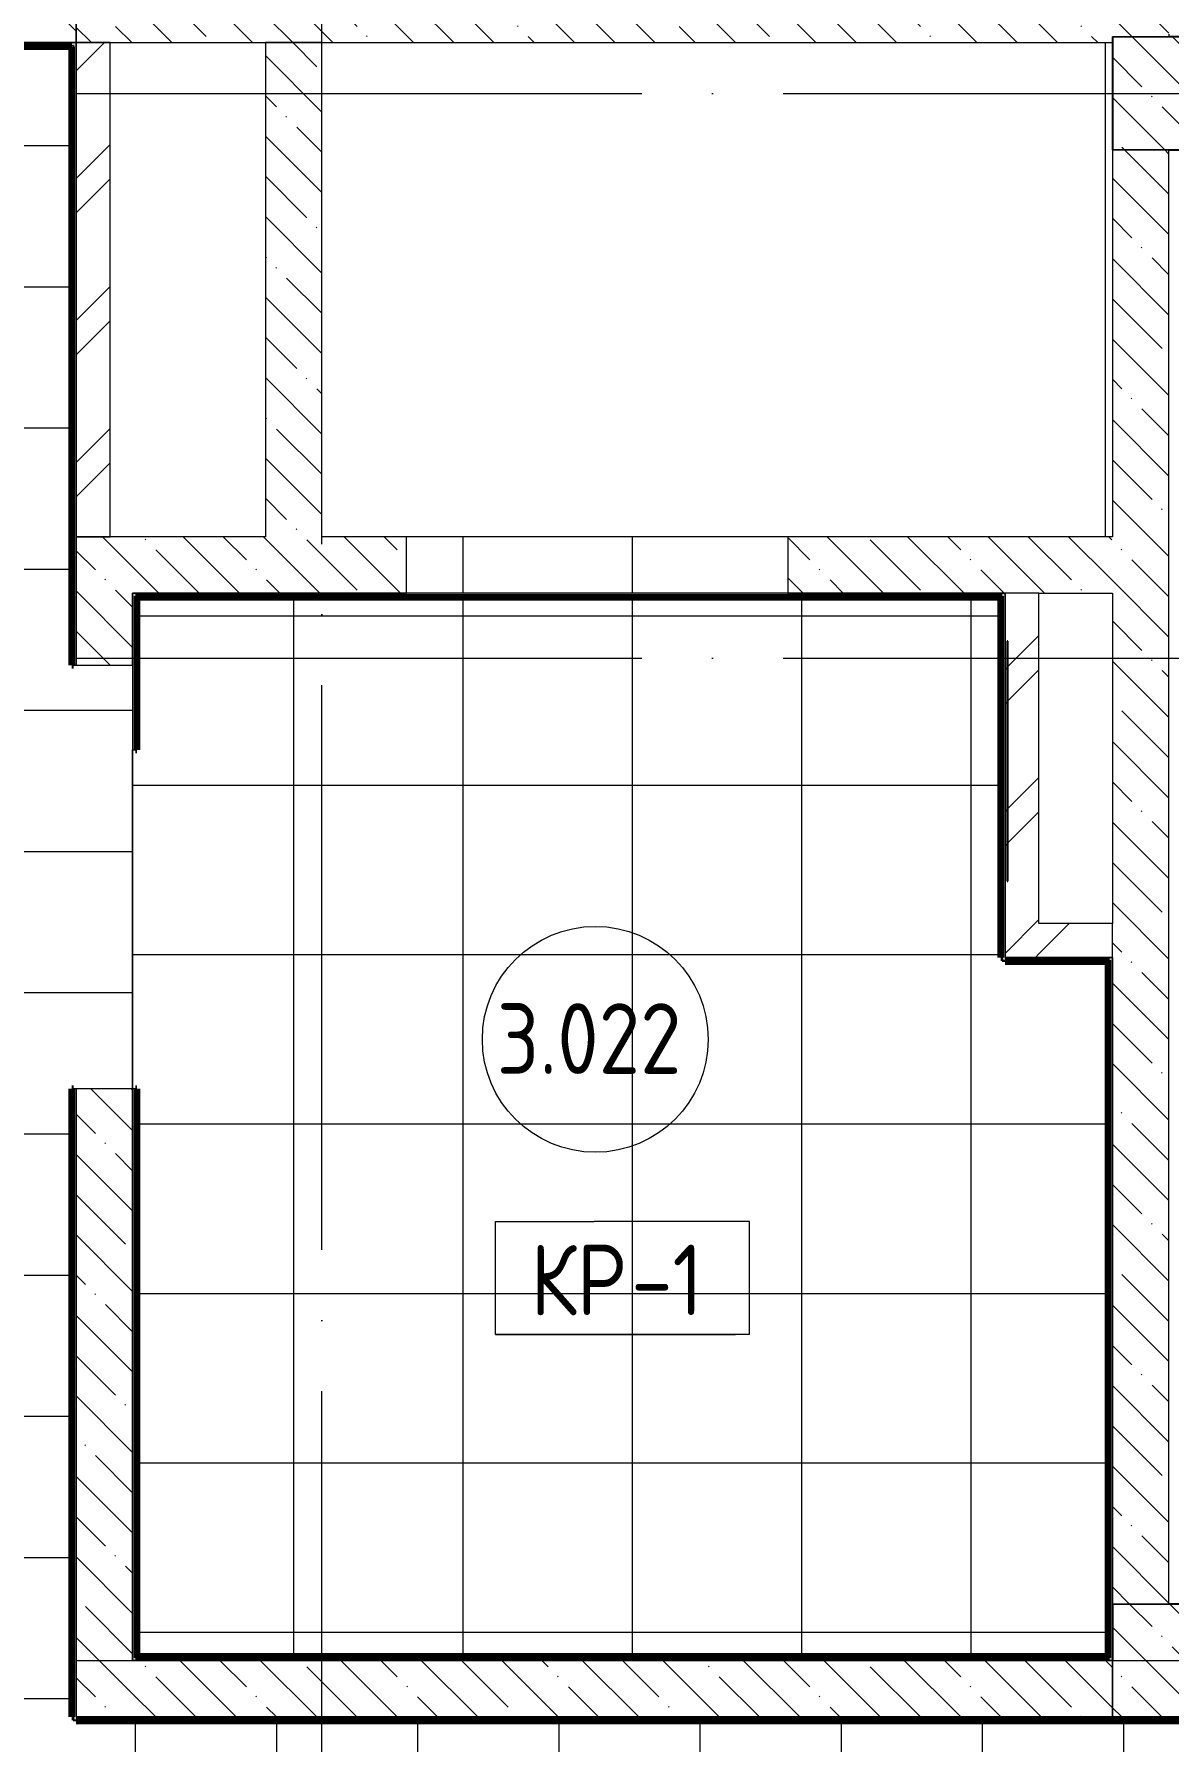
# Model space of a CAD drawing. Header units: millimetres. Extents: x 97 to 215964, y -4577 to 60645.
# Drawn here: x 132579 to 136598, y 39687 to 45735 of the extents above; entities that cross this region are included whole.
import ezdxf

# ---------------------------------------------------------------- set-up
doc = ezdxf.new("R2010")
doc.units = ezdxf.units.MM
doc.linetypes.add('ADSK_Линия сетки', pattern=[2500, 2000, -250, 0, -250])
for name, color, linetype, lineweight in [('A-AREA-____-IDEN', 2, 'Continuous', 20), ('A-FLOR-____-IDEN', 11, 'Continuous', 20), ('A-FLOR-____-OTLN', 192, 'Continuous', 9), ('A-FLOR-____-PATT', 8, 'Continuous', 9), ('A-GENM-____-MCUT', 13, 'Continuous', 9), ('A-GENM-____-OTLN', 13, 'Continuous', 9), ('A-WALL-____-MCUT', 113, 'Continuous', 9), ('A-WALL-____-PATT', 111, 'Continuous', 9), ('A-WALL-FNSH-MCUT', 113, 'Continuous', 9), ('I-WALL-____-OTLN', 2, 'Continuous', 9), ('S-COLS-____-MCUT', 52, 'Continuous', 9), ('S-COLS-____-OTLN', 52, 'Continuous', 9), ('S-GRID-____-OTLN', 1, 'Continuous', 9)]:
    doc.layers.add(name, color=color, linetype=linetype, lineweight=lineweight)
doc.styles.add('GOST Common', font='GOST_Common.ttf', dxfattribs={"width": 0.9, "height": 250})
pattern_1 = [(135, (0, 0), (-142.5612, -142.5612), []), (135, (142.56, 0), (-142.5612, -142.5612), [252.016, -50.403, 3.353, -47.05])]
pattern_2 = [(45, (0, 0), (-251.4472, 251.4472), []), (45, (0, 381), (-251.4472, 251.4472), [])]

# ---------------------------------------------------------------- blocks, each defined once
blk = doc.blocks.new('ASML_АР_Отделка Люка - ВО Отделка люков_Грунтовка 0_Шпатлевка 0_Окраска 0_0-40363608-О_АИ_ПП_8_400_Целиком')
at = {"layer": 'A-GENM-____-MCUT', "color": 130, "lineweight": 25}
for p, q in [((425, 3), (-425, 3)), ((-425, 3), (-425, 0)), ((425, 0), (425, 3)), ((-425, 0), (425, 0))]:
    blk.add_line(p, q, dxfattribs=at)
blk = doc.blocks.new('0083_СОШ675_АР_R22_rvt-1-О_АИ_ПП_8_400_Целиком')
at = {"layer": 'A-WALL-____-PATT', "lineweight": 5}
h = blk.add_hatch(dxfattribs=at)
h.set_pattern_fill('FP_10', color=10, style=0, pattern_type=2)
h.set_pattern_definition([(135, (0, 0), (-141.42136, -141.42136), [])])
h.paths.add_polyline_path([(69500, 45705), (70430, 45705), (70430, 45905), (69500, 45905)])
h.paths.add_polyline_path([(73685.6, 45705), (73930, 45705), (73930, 45905), (73130, 45905), (73130, 45705)])
h = blk.add_hatch(dxfattribs=at)
h.set_pattern_fill('FP_8', color=10, style=0, pattern_type=2)
h.set_pattern_definition(pattern_1)
h.paths.add_polyline_path([(74314.5, 45705), (77600, 45705), (77600, 45905), (73930, 45905), (73930, 45705)])
h = blk.add_hatch(dxfattribs=at)
h.set_pattern_fill('FP_8', color=10, style=0, pattern_type=2)
h.set_pattern_definition(pattern_1)
h.paths.add_polyline_path([(77800, 40175), (77800, 45325), (77600, 45325), (77600, 40175), (77773.3, 40175)])
h.paths.add_polyline_path([(77600, 45725), (77800, 45725), (77800, 45905), (77600, 45905)])
h = blk.add_hatch(dxfattribs=at)
h.set_pattern_fill('FP_7', color=10, style=0, pattern_type=2)
h.set_pattern_definition(pattern_2)
h.paths.add_polyline_path([(74050, 43955), (74050, 45705), (73930, 45705), (73930, 43955)])
h = blk.add_hatch(dxfattribs=at)
h.set_pattern_fill('FP_8', color=10, style=0, pattern_type=2)
h.set_pattern_definition(pattern_1)
h.paths.add_polyline_path([(74800, 43955), (74800, 45705), (74600, 45705), (74600, 43955)])
h = blk.add_hatch(dxfattribs=at)
h.set_pattern_fill('FP_8', color=10, style=0, pattern_type=2)
h.set_pattern_definition(pattern_1)
h.paths.add_polyline_path([(74130, 39775), (74130, 42000), (73930, 42000), (73930, 39775)])
h.paths.add_polyline_path([(73930, 43500), (74130, 43500), (74130, 43955), (73930, 43955)])
h = blk.add_hatch(dxfattribs=at)
h.set_pattern_fill('FP_8', color=10, style=0, pattern_type=2)
h.set_pattern_definition(pattern_1)
h.paths.add_polyline_path([(77220, 43755), (77600, 43755), (77600, 43955), (76450, 43955), (76450, 43755)])
h.paths.add_polyline_path([(74943.4, 43755), (75100, 43755), (75100, 43955), (74130, 43955), (74130, 43755)])
h = blk.add_hatch(dxfattribs=at)
h.set_pattern_fill('FP_7', color=10, style=0, pattern_type=2)
h.set_pattern_definition(pattern_2)
h.paths.add_polyline_path([(77340, 42465), (77340, 43755), (77220, 43755), (77220, 42465)])
h.paths.add_polyline_path([(77230, 42735.5), (77227, 42735.5), (77227, 43585.5), (77230, 43585.5)])
h = blk.add_hatch(dxfattribs=at)
h.set_pattern_fill('FP_7', color=10, style=0, pattern_type=2)
h.set_pattern_definition(pattern_2)
h.paths.add_polyline_path([(77600, 42465), (77600, 42585), (77340, 42585), (77340, 42465), (77458.9, 42465)])
h = blk.add_hatch(dxfattribs=at)
h.set_pattern_fill('FP_8', color=10, style=0, pattern_type=2)
h.set_pattern_definition(pattern_1)
h.paths.add_polyline_path([(77600, 39775), (77600, 39975), (74130, 39975), (74130, 39775), (77458.9, 39775)])
at = {"layer": 'S-COLS-____-OTLN', "lineweight": 5}
h = blk.add_hatch(dxfattribs=at)
h.set_pattern_fill('FP_8', color=256, style=0, pattern_type=2)
h.set_pattern_definition(pattern_1)
h.paths.add_polyline_path([(77600, 45325), (78000, 45325), (78000, 45725), (77600, 45725), (77600, 45556.8)])
h = blk.add_hatch(dxfattribs=at)
h.set_pattern_fill('FP_8', color=256, style=0, pattern_type=2)
h.set_pattern_definition(pattern_1)
h.paths.add_polyline_path([(77600, 39775), (78000, 39775), (78000, 40175), (77600, 40175), (77600, 39975)])
at = {"layer": 'A-FLOR-____-OTLN', "color": 90}
blk.add_line((77575, 45705), (77575, 43955), dxfattribs=at)
at = {"layer": 'A-WALL-____-MCUT', "color": 50, "lineweight": 13}
for p, q in [((73930, 45905), (73930, 45705)), ((73930, 45705), (73930, 45905)), ((77600, 45705), (77600, 45725)), ((77800, 45735), (77800, 45725)), ((73130, 45705), (73930, 45705)), ((73930, 45705), (77600, 45705)), ((73930, 45705), (73930, 43955)), ((74050, 45705), (73930, 45705)), ((74050, 43955), (74050, 45705)), ((74800, 45705), (74600, 45705)), ((74600, 45705), (74600, 43955)), ((74800, 43955), (74800, 45705)), ((77600, 45325), (77600, 43955)), ((77800, 40175), (77800, 45325)), ((74130, 43955), (73930, 43955)), ((73930, 43955), (73930, 43500)), ((73930, 43955), (74050, 43955)), ((74600, 43955), (74130, 43955)), ((75100, 43955), (74800, 43955)), ((75100, 43755), (75100, 43955)), ((77600, 43955), (76450, 43955)), ((76450, 43955), (76450, 43755)), ((74130, 43500), (74130, 43755)), ((74130, 43755), (75100, 43755)), ((76450, 43755), (77220, 43755)), ((77220, 43755), (77220, 42465)), ((77340, 43755), (77600, 43755)), ((77340, 42585), (77340, 43755)), ((77600, 43755), (77600, 42585)), ((73930, 43500), (74130, 43500)), ((77600, 42585), (77340, 42585)), ((77220, 42465), (77340, 42465)), ((77340, 42465), (77600, 42465)), ((77600, 42465), (77600, 40175)), ((74130, 42000), (73930, 42000)), ((73930, 42000), (73930, 39775)), ((74130, 39975), (74130, 42000)), ((77600, 39975), (74130, 39975)), ((73930, 39775), (74130, 39775)), ((74130, 39775), (77600, 39775))]:
    blk.add_line(p, q, dxfattribs=at)
at = {"layer": 'A-WALL-____-MCUT', "color": 10, "lineweight": 5}
for p, q in [((77600, 45725), (77800, 45725)), ((77800, 45325), (77600, 45325)), ((77340, 43755), (77220, 43755)), ((77600, 42465), (77600, 42585)), ((77600, 40175), (77800, 40175)), ((77600, 39775), (77600, 39975))]:
    blk.add_line(p, q, dxfattribs=at)
at = {"layer": 'A-WALL-FNSH-MCUT', "color": 90}
blk.add_line((77800, 45725), (78000, 45725), dxfattribs=at)
at = {"layer": 'S-COLS-____-MCUT', "color": 130, "lineweight": 25}
for p, q in [((77600, 45725), (77600, 45325)), ((78000, 45725), (77800, 45725)), ((77800, 45325), (78000, 45325)), ((77600, 40175), (77600, 39975)), ((78000, 40175), (77800, 40175)), ((77600, 39775), (78000, 39775))]:
    blk.add_line(p, q, dxfattribs=at)
at = {"layer": 'S-COLS-____-OTLN', "color": 90}
for p, q in [((77800, 45725), (77600, 45725)), ((77600, 45325), (77800, 45325)), ((77800, 40175), (77600, 40175)), ((77600, 39975), (77600, 39775))]:
    blk.add_line(p, q, dxfattribs=at)
at = {"layer": 'A-GENM-____-OTLN', "color": 90, "lineweight": 9, "rotation": 89.99999999999905}
blk.add_blockref('ASML_АР_Отделка Люка - ВО Отделка люков_Грунтовка 0_Шпатлевка 0_Окраска 0_0-40363608-О_АИ_ПП_8_400_Целиком', (77230, 43160.5), dxfattribs=at)
blk = doc.blocks.new('ADSK_Марка_Перекрытие - Типоразмер_ADSK_Марка-158127-О_АИ_ПП_8_400_Целиком')
at = {"layer": 'A-FLOR-____-IDEN'}
for p, q in [((-4.5, 4), (-1, 4)), ((-4.5, 0), (-4.5, 4)), ((4.5, 4), (-1, 4)), ((4.5, 0), (4.5, 4)), ((4.5, 0), (-4.5, 0)), ((-4.5, 0), (4, 0))]:
    blk.add_line(p, q, dxfattribs=at)
blk = doc.blocks.new('ADSK_Марка_Помещение_ОдноЗначение - Номер-159740-О_АИ_ПП_8_400_Целиком')
at = {"layer": 'A-AREA-____-IDEN'}
blk.add_circle((0, 0), 4, dxfattribs=at)

msp = doc.modelspace()

# ---------------------------------------------------------------- hatches: boundary and pattern name
at = {"layer": 'A-FLOR-____-PATT'}
h = msp.add_hatch(dxfattribs=at)
h.set_pattern_fill('FP_201', color=256, style=0, pattern_type=2)
h.set_pattern_definition([(0, (147937.87, 40840), (0, 500), []), (90, (147937.87, 40840), (-500, 3e-14), [])])
h.paths.add_polyline_path([(155097.876681, 35775), (155097.887824, 35775.000586), (155097.887824, 35790.000586), (155283.007158, 35790.000586), (155283.007158, 36424.940333), (155288.007158, 36425.449211), (155288.007158, 36434.940333), (155298.007158, 36434.940333), (155298.007158, 36439.940333), (160077.887824, 36439.940333), (160077.887824, 36434.940333), (160087.887824, 36434.171102), (160087.887824, 36424.940333), (160092.887824, 36424.940333), (160092.887824, 36115), (160977.88841, 36115), (160977.88841, 35899.999414), (162617.866489, 35899.999414), (162617.88841, 36115), (163697.88841, 36115), (163697.88841, 36110), (163707.88841, 36110), (163707.88841, 36100), (163712.88841, 36099.481419), (163712.88841, 35990), (167307.88841, 35990), (167307.88841, 36180), (167312.88841, 36180), (167312.88841, 36190), (167322.88841, 36190), (167322.88841, 36195), (167652.888672, 36195), (167652.888672, 36915), (167707.912013, 36915), (167707.041137, 39615), (167652.888672, 39615), (167652.888672, 39675.023044), (167277.865903, 39675.023044), (167277.865903, 39760.023689), (163547.887824, 39760.023689), (163547.887824, 39775.023044), (158257.887824, 39775.000586), (158257.887824, 39760.023689), (157747.887824, 39760.023689), (157747.887824, 39775.023044), (152447.887824, 39775.023044), (152447.887824, 39760.023689), (151947.887824, 39760.023689), (151947.887824, 39775.023044), (146647.887824, 39775.023044), (146647.887824, 39760.023689), (146147.887824, 39760.023689), (146147.887824, 39775.023044), (140847.887824, 39775.000586), (140847.887824, 39760.023689), (132727.887824, 39760.023689), (132727.887824, 39765.023689), (132717.887824, 39765.023689), (132717.887824, 39775.023689), (132712.887824, 39775.023689), (132712.887824, 41999.999414), (132927.865903, 41999.999414), (132927.865903, 43499.999414), (132712.887824, 43499.999414), (132712.887824, 45690), (131927.887824, 45690), (131927.865903, 45905), (129227.887824, 45905), (129227.887824, 45690), (128487.887825, 45690), (128487.887825, 45372.391366), (128482.887825, 45372.391366), (128482.887825, 45362.391366), (128472.887825, 45362.391366), (128472.360842, 45357.391366), (128312.887824, 45357.391366), (128312.887824, 40190), (128497.887824, 40190), (128497.887824, 40185), (128507.887824, 40185), (128507.887824, 40175), (128512.887824, 40175), (128512.887824, 39775.000082), (128507.887824, 39775), (128507.887824, 39765), (128497.887824, 39765), (128497.865903, 39760), (128312.887824, 39760), (128312.887824, 35990), (128497.887824, 35990), (128497.887824, 35985), (128507.887824, 35985), (128507.887824, 35975), (128512.887824, 35974.169643), (128512.887824, 35880), (128797.887824, 35880), (128797.887824, 35865), (130197.887824, 35865), (130197.887824, 35880), (130472.887824, 35880), (130472.887824, 36174.998828), (130477.887824, 36175), (130477.887824, 36185), (130487.887824, 36185), (130487.887824, 36190), (132167.887824, 36190), (132167.887824, 36185), (132177.887824, 36185), (132177.887824, 36175), (132182.887824, 36175), (132182.887824, 35880), (132277.887824, 35880), (132277.887824, 35785), (133277.887824, 35785), (133277.887824, 35880), (133382.887824, 35880), (133382.887824, 35975), (133387.887824, 35975), (133387.887824, 35985), (133397.887824, 35985), (133397.887824, 35990), (133782.887824, 35990), (133782.887824, 36175), (133787.887824, 36175), (133787.887824, 36185), (133797.887824, 36185), (133797.887824, 36190), (135087.887824, 36190), (135087.887824, 36185), (135097.887824, 36185), (135097.887824, 36175), (135102.887824, 36175), (135102.887824, 35790), (135197.887824, 35790), (135197.887824, 35775), (137697.887824, 35775), (137697.887824, 35790), (137742.887824, 35790), (137742.887824, 36424.940333), (137747.887824, 36424.940333), (137747.887824, 36434.940333), (137757.887824, 36434.940333), (137757.887824, 36439.940333), (142617.887824, 36439.940333), (142617.887824, 36434.940333), (142627.887824, 36434.940333), (142627.887824, 36424.940736), (142632.887824, 36424.940936), (142632.887824, 35790), (142917.887824, 35790), (142917.887824, 35775), (144317.887824, 35775), (144317.887824, 35790), (144662.887824, 35790), (144662.887824, 36425.022443), (144667.887824, 36425.023044), (144667.887824, 36435.023044), (144677.887824, 36435.023044), (144677.887824, 36440.023044), (147647.887824, 36440.023044), (147647.88841, 36435.023044), (147657.88841, 36435.023044), (147657.88841, 36425.023044), (147662.88841, 36425.023044), (147662.88841, 35790), (147677.88841, 35790), (147677.88841, 35775), (149077.88841, 35775), (149077.88841, 35790), (149092.88841, 35790), (149092.88841, 36425.023044), (149097.88841, 36425.023044), (149097.88841, 36435.023044), (149107.88841, 36435.023044), (149107.88841, 36440.023044), (152467.887824, 36440.023044), (152467.887824, 36435.023044), (152477.887824, 36435.023044), (152477.887824, 36425.023044), (152482.887824, 36425.022605), (152482.887824, 35790.000586), (152597.887824, 35790.000586), (152597.894857, 35775), (153865.405598, 35775.000586)])
h = msp.add_hatch(dxfattribs=at)
h.set_pattern_fill('FP_164', color=256, style=0, pattern_type=2)
h.set_pattern_definition([(0, (134697.9, 41875), (0, 600), []), (90, (134697.9, 41875), (-600, 4e-14), [])])
h.paths.add_polyline_path([(133661.582189, 39990.017755), (136382.865903, 39990.017755), (136382.865903, 42450), (136017.865903, 42450), (136017.865903, 42455), (136007.865903, 42455), (136007.865903, 42465), (136002.865903, 42465), (136002.865903, 43740), (132942.887824, 43740), (132942.887824, 43199.999414), (132927.887824, 43199.999414), (132927.887824, 41999.999414), (132942.887824, 41999.999414), (132942.887824, 39990.017755), (133648.281965, 39990.017755)])
h.paths.add_polyline_path([(133897.895466, 43755), (135247.887824, 43755.004644), (135247.869947, 43955.004644), (133897.887824, 43955), (133897.887824, 43755)])
at = {"layer": 'A-WALL-____-PATT'}
h = msp.add_hatch(color=7, dxfattribs=at)
h.paths.add_polyline_path([(132717.887824, 45695), (132727.887824, 45695), (132727.887824, 45705), (131927.887824, 45705), (131927.887824, 45695), (132483.487886, 45695)])
h.paths.add_polyline_path([(128710.208289, 45695), (129227.887824, 45695), (129227.887824, 45705), (128472.887825, 45705), (128472.887825, 45695), (128482.887825, 45695)])
h = msp.add_hatch(color=7, dxfattribs=at)
h.paths.add_polyline_path([(132717.887824, 39765.023689), (132727.887824, 39765.023689), (132727.887824, 41999.999414), (132717.887824, 41999.999414), (132717.887824, 41160.179355)])
h.paths.add_polyline_path([(132717.887824, 43499.999414), (132727.887824, 43499.999414), (132727.887824, 45695), (132717.887824, 45695), (132717.887824, 45068.302741)])
for points in [[(136007.865903, 43745), (136017.865903, 43745), (136017.865903, 43755), (132927.887824, 43755), (132927.887824, 43745), (133741.247751, 43745)], [(136017.865903, 42455), (136017.865903, 43745), (136007.865903, 43745), (136007.865903, 42455)], [(136387.865903, 42455), (136397.865903, 42455), (136397.865903, 42465), (136017.865903, 42465), (136017.865903, 42455), (136256.767482, 42455)], [(136397.865903, 39975.017755), (136397.865903, 42455), (136387.865903, 42455), (136387.865903, 39975.017755)], [(136387.865903, 39975.017755), (136387.865903, 39985.017755), (132927.887824, 39985.017755), (132927.887824, 39975.017755), (136256.767482, 39975.017755)]]:
    msp.add_hatch(color=7, dxfattribs=at).paths.add_polyline_path(points)
h = msp.add_hatch(color=7, dxfattribs=at)
h.paths.add_polyline_path([(132937.887824, 39985.017755), (132937.887824, 41999.999414), (132927.887824, 41999.999414), (132927.887824, 39985.017755)])
h.paths.add_polyline_path([(132937.887824, 43199.999414), (132937.887824, 43745), (132927.887824, 43745), (132927.887824, 43199.999414)])
h = msp.add_hatch(color=7, dxfattribs=at)
h.paths.add_polyline_path([(167657.888672, 39765.023689), (167667.888672, 39765.023689), (167667.888672, 39775.023689), (163547.887824, 39775.023689), (163547.887824, 39765.023689), (167386.3287, 39765.023689)])
h.paths.add_polyline_path([(158257.887824, 39765.023689), (158257.887824, 39775.023689), (157747.887824, 39775.023689), (157747.887824, 39765.023689), (157953.120614, 39765.023689)])
h.paths.add_polyline_path([(151947.887824, 39765.023689), (152447.887824, 39765.023689), (152447.887824, 39775.023689), (151947.887824, 39775.023689)])
h.paths.add_polyline_path([(146647.887824, 39765.023689), (146647.887824, 39775.023689), (146147.887824, 39775.023689), (146147.887824, 39765.023689), (146633.281825, 39765.023689)])
h.paths.add_polyline_path([(140658.927011, 39765.023689), (140847.887824, 39765.023689), (140847.887824, 39775.023689), (132727.887824, 39775.023689), (132727.887824, 39765.023689), (140030.047079, 39765.023689)])

# ---------------------------------------------------------------- linework, layer by layer
at = {"layer": 'A-FLOR-____-OTLN'}
for p, q in [((135247.887824, 43955.004644), (133897.887824, 43955.004644)), ((132927.865903, 41999.999414), (132927.865903, 43199.999414)), ((132927.887824, 43199.999414), (132927.887824, 41999.999414))]:
    msp.add_line(p, q, dxfattribs=at)
at = {"layer": 'A-WALL-____-MCUT', "color": 7}
for p, q in [((132727.887824, 45705), (131927.887824, 45705)), ((131927.887824, 45695), (132717.887824, 45695)), ((132717.887824, 45695), (132717.887824, 43499.999414)), ((132727.887824, 43499.999414), (132727.887824, 45705)), ((136017.865903, 43755), (132927.887824, 43755)), ((132927.887824, 43755), (132927.887824, 43199.999414)), ((132937.887824, 43745), (136007.865903, 43745)), ((132937.887824, 43199.999414), (132937.887824, 43745)), ((136007.865903, 43745), (136007.865903, 42455)), ((136017.865903, 42465), (136017.865903, 43755)), ((132717.887824, 43499.999414), (132727.887824, 43499.999414)), ((132927.887824, 43199.999414), (132937.887824, 43199.999414)), ((136397.865903, 42465), (136017.865903, 42465)), ((136397.865903, 39975.017755), (136397.865903, 42465)), ((136007.865903, 42455), (136387.865903, 42455)), ((136387.865903, 42455), (136387.865903, 39985.017755)), ((132717.887824, 41999.999414), (132717.887824, 39765.023689)), ((132727.887824, 41999.999414), (132717.887824, 41999.999414)), ((132727.887824, 39775.023689), (132727.887824, 41999.999414)), ((132937.887824, 41999.999414), (132927.887824, 41999.999414)), ((132927.887824, 41999.999414), (132927.887824, 39975.017755)), ((132937.887824, 39985.017755), (132937.887824, 41999.999414)), ((136387.865903, 39985.017755), (132937.887824, 39985.017755)), ((132927.887824, 39975.017755), (136397.865903, 39975.017755)), ((132717.887824, 39765.023689), (140847.887824, 39765.023689)), ((140847.887824, 39775.023689), (132727.887824, 39775.023689))]:
    msp.add_line(p, q, dxfattribs=at)
at = {"layer": 'I-WALL-____-OTLN', "color": 5, "lineweight": 90}
for p, q in [((132712.887824, 45690), (131927.887824, 45690)), ((132712.887824, 43499.999414), (132712.887824, 45690)), ((132712.887824, 43499.999414), (132717.887824, 43499.999414)), ((132712.887824, 39775.023689), (132712.887824, 41999.999414)), ((132717.887824, 41999.999414), (132712.887824, 41999.999414)), ((132712.887824, 39775.023689), (132717.887824, 39775.023689)), ((132727.887824, 39765.023689), (132727.887824, 39760.023689)), ((140847.887824, 39760.023689), (132727.887824, 39760.023689))]:
    msp.add_line(p, q, dxfattribs=at)
at = {"layer": 'I-WALL-____-OTLN', "color": 94, "lineweight": 90}
for p, q in [((136007.865903, 43740), (132937.887824, 43740)), ((132942.887824, 43745.016234), (132942.887824, 43199.999414)), ((136002.865903, 42465), (136002.865903, 43745)), ((132937.887824, 43199.999414), (132942.887824, 43199.999414)), ((136002.865903, 42465), (136007.865903, 42465)), ((136017.865903, 42455), (136017.865903, 42450)), ((136387.865903, 42450), (136017.865903, 42450)), ((136382.865903, 39985.017755), (136382.865903, 42455.135135)), ((132942.887824, 41999.999414), (132937.887824, 41999.999414)), ((132942.887824, 41999.999414), (132942.887824, 39985.003262)), ((132937.887824, 39990.017755), (136387.886146, 39990.017755))]:
    msp.add_line(p, q, dxfattribs=at)
at = {"layer": 'S-GRID-____-OTLN', "linetype": 'ADSK_Линия сетки'}
for p, q in [((133597.887824, -3572.657751), (133597.887824, 60644.999414)), ((55228.336609, 45525.000586), (215146.441901, 45525.000586)), ((55228.336609, 43525.000586), (215146.441901, 43525.000586)), ((55228.336609, 39975.000586), (215146.441901, 39975.000586))]:
    msp.add_line(p, q, dxfattribs=at)

# ---------------------------------------------------------------- block references
at = {"color": 250, "lineweight": 5}
msp.add_blockref('0083_СОШ675_АР_R22_rvt-1-О_АИ_ПП_8_400_Целиком', (58797.887824, 0), dxfattribs=at)
at = {"layer": 'A-AREA-____-IDEN', "xscale": 99.99999999999993, "yscale": 99.99999999999993, "zscale": 99.99999999999993}
msp.add_blockref('ADSK_Марка_Помещение_ОдноЗначение - Номер-159740-О_АИ_ПП_8_400_Целиком', (134566.454373, 42174.995946), dxfattribs=at)
at = {"layer": 'A-FLOR-____-IDEN', "xscale": 99.99999999999993, "yscale": 99.99999999999993, "zscale": 99.99999999999993}
msp.add_blockref('ADSK_Марка_Перекрытие - Типоразмер_ADSK_Марка-158127-О_АИ_ПП_8_400_Целиком', (134662.854942, 41130.074729), dxfattribs=at)

# ---------------------------------------------------------------- texts
at = {"layer": 'A-AREA-____-IDEN', "lineweight": 9, "insert": (134217.247115, 42302.721018), "char_height": 250, "width": 858.6073125, "attachment_point": 1, "style": 'GOST Common'}
msp.add_mtext('3.022', dxfattribs=at)
at = {"layer": 'A-FLOR-____-IDEN', "lineweight": 9, "char_height": 250, "attachment_point": 1, "style": 'GOST Common'}
for s, insert, width in [('КР', (134336.774096, 41447.912303), 432.91125), ('-1', (134693.961596, 41447.912303), 331.898625)]:
    msp.add_mtext(s, dxfattribs=dict(at, insert=insert, width=width))

doc.saveas('drawing.dxf')
